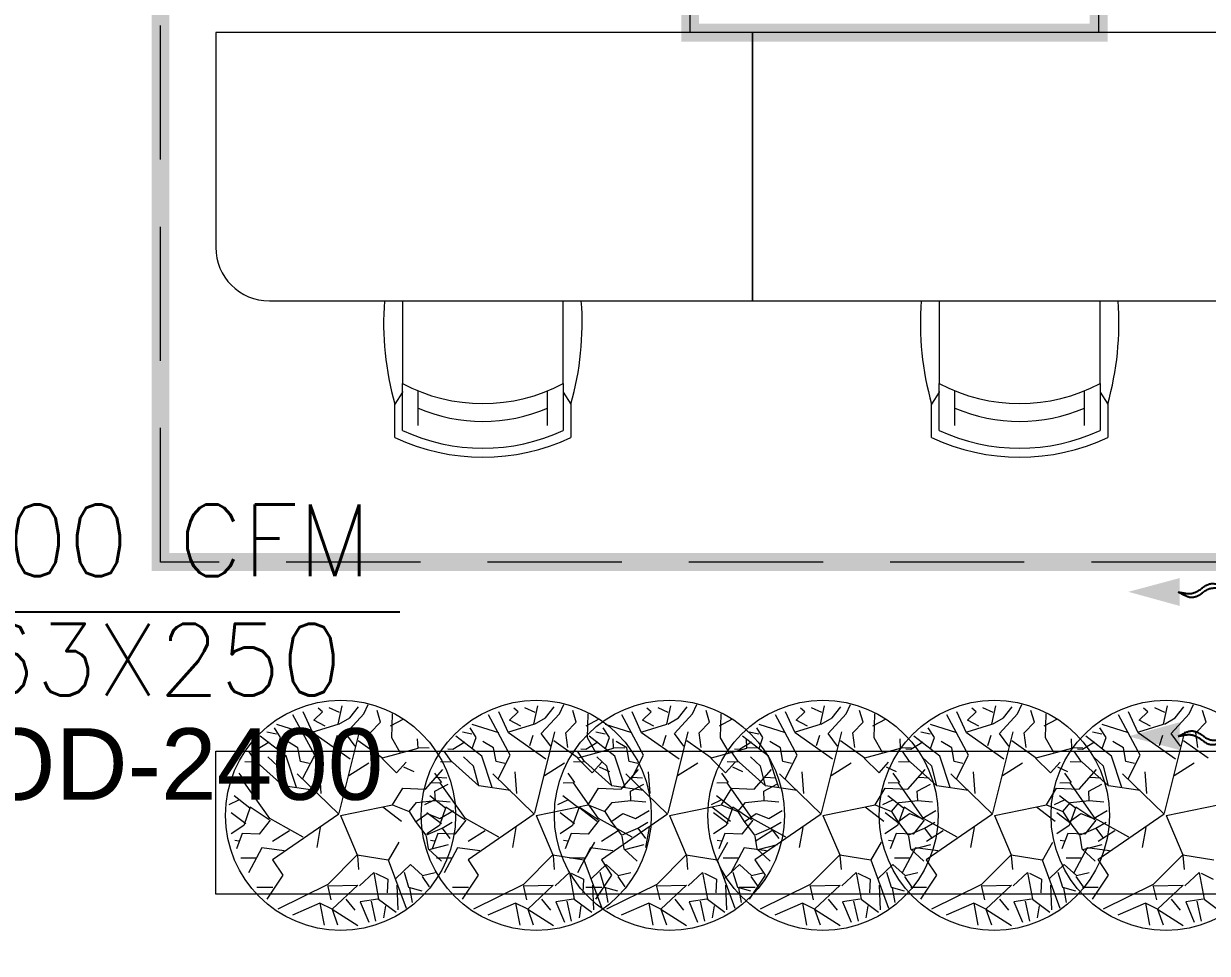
# Model space of a CAD drawing. Header units: millimetres. Extents: x -81374 to 485233, y -39075 to 157313.
# Drawn here: x 34348 to 37656, y 18829 to 21428 of the extents above; entities that cross this region are included whole.
import ezdxf
from ezdxf.enums import TextEntityAlignment as Align

# ---------------------------------------------------------------- set-up
doc = ezdxf.new("R2010")
doc.units = ezdxf.units.MM
doc.linetypes.add('CENTER', pattern=[2, 1.25, -0.25, 0.25, -0.25])
doc.linetypes.add('HIDDEN', pattern=[0.375, 0.25, -0.125])
for name, color, linetype in [('CEN', 252, 'CENTER'), ('M-HVAC-ELEPTICAL DUCT', 6, 'Continuous'), ('M-HVAC-GRIL', 6, 'Continuous'), ('M-HVAC-SUPP', 4, 'Continuous'), ('M-HVAC-SUPPLY AIR DUCT', 4, 'Continuous'), ('M-HVAC-TEXT', 7, 'Continuous')]:
    doc.layers.add(name, color=color, linetype=linetype)
doc.layers.add('G-IMPT', color=8, linetype='Continuous', lineweight=5)
doc.layers.add('M HVAC GRILLE', color=6, linetype='Continuous', lineweight=13)
doc.styles.add('R', font='romans.shx')
doc.styles.add('ROMAND', font='romand__.ttf')
doc.styles.get("Standard").update_dxf_attribs({"font": 'arial.ttf'})
doc.dimstyles.new('Vayucon', dxfattribs={"dimtxt": 200, "dimasz": 150, "dimexe": 0, "dimexo": 0, "dimgap": 9e-05, "dimtad": 1, "dimdec": 0, "dimrnd": 5, "dimzin": 0, "dimdsep": 46, "dimtxsty": 'ROMAND', "dimcen": 90, "dimclre": 99, "dimclrt": 7, "dimadec": 0, "dimazin": 0, "dimtfac": 1, "dimtdec": 0, "dimtofl": 0, "dimtmove": 1, "dimatfit": 3, "dimfxl": 1, "dimtolj": 1, "dimtzin": 0, "dimarcsym": 0})

# ---------------------------------------------------------------- blocks, each defined once
blk = doc.blocks.new('ng')
at = {"layer": 'CEN', "color": 9, "linetype": 'HIDDEN', "lineweight": 0, "ltscale": 1500, "true_color": 0xc7c8ca}
blk.add_lwpolyline([(47579.4, 19521.3), (51680.6, 19521.3), (51680.6, 15420), (47579.4, 15420)], close=True, dxfattribs=at)
at = {"layer": 'CEN', "color": 9, "linetype": 'Continuous', "lineweight": 0, "true_color": 0xc7c8ca}
blk.add_lwpolyline([(49059.4, 18041.3), (50200.6, 18041.3), (50200.6, 16900), (49059.4, 16900)], close=True, dxfattribs=at)
blk = doc.blocks.new('floor plan 1')
at = {"layer": 'G-IMPT', "color": 8, "ltscale": 500}
for p, q in [((20654.2, -58028), (20582.5, -57982.6)), ((21133.9, -58028), (21062.3, -57982.6)), ((21612.8, -58028), (21541.2, -57982.6)), ((22042, -58028), (21970.3, -57982.6)), ((22414.2, -58028), (22342.5, -57982.6)), ((22960.9, -58028), (22889.2, -57982.6)), ((20544.7, -58050.2), (20532.5, -57994.8)), ((20575.5, -58048.7), (20551.7, -57991.9)), ((20654.2, -58028), (20638.8, -57984.5)), ((20688.1, -58044.7), (20676.6, -57983.7)), ((20688.1, -58044.7), (20765.2, -58010.9)), ((20985.1, -58037.9), (20990.6, -58004.1)), ((21024.5, -58050.2), (21012.3, -57994.8)), ((21055.3, -58048.7), (21031.4, -57991.9)), ((21133.9, -58028), (21118.5, -57984.5)), ((21167.8, -58044.7), (21156.3, -57983.7)), ((21167.8, -58044.7), (21245, -58010.9)), ((21464, -58037.9), (21469.5, -58004.1)), ((21503.4, -58050.2), (21491.2, -57994.8)), ((21534.2, -58048.7), (21510.3, -57991.9)), ((21612.8, -58028), (21597.4, -57984.5)), ((21646.7, -58044.7), (21635.2, -57983.7)), ((21646.7, -58044.7), (21723.9, -58010.9)), ((21893.2, -58037.9), (21898.7, -58004.1)), ((21932.5, -58050.2), (21920.3, -57994.8)), ((21963.3, -58048.7), (21939.5, -57991.9)), ((22042, -58028), (22026.6, -57984.5)), ((22075.9, -58044.7), (22064.4, -57983.7)), ((22075.9, -58044.7), (22153, -58010.9)), ((22265.3, -58037.9), (22270.8, -58004.1)), ((22304.7, -58050.2), (22292.5, -57994.8)), ((22335.5, -58048.7), (22311.7, -57991.9)), ((22414.2, -58028), (22398.8, -57984.5)), ((22448.1, -58044.7), (22436.6, -57983.7)), ((22448.1, -58044.7), (22525.2, -58010.9)), ((22812, -58037.9), (22817.5, -58004.1)), ((22851.4, -58050.2), (22839.2, -57994.8)), ((22882.2, -58048.7), (22858.4, -57991.9)), ((22960.9, -58028), (22945.5, -57984.5)), ((22994.8, -58044.7), (22983.3, -57983.7)), ((22994.8, -58044.7), (23071.9, -58010.9)), ((20524.2, -58056.4), (20475.3, -58020.1)), ((20526.3, -58055.7), (20575.5, -58048.7)), ((20582.6, -58095.1), (20654.2, -58028)), ((20615.7, -58055.8), (20590.9, -58025.4)), ((20654.2, -58028), (20688.1, -58044.7)), ((20666, -58096.9), (20806, -58028)), ((20917.2, -58087.7), (20909.8, -58047.1)), ((20976.8, -58166.4), (20927, -58031)), ((20953.2, -58095.6), (20950.5, -58026.7)), ((21003.9, -58056.4), (20955, -58020.1)), ((21006.1, -58055.7), (21055.3, -58048.7)), ((21062.4, -58095.1), (21133.9, -58028)), ((21095.4, -58055.8), (21070.7, -58025.4)), ((21133.9, -58028), (21167.8, -58044.7)), ((21145.8, -58096.9), (21285.8, -58028)), ((21396.1, -58087.7), (21388.7, -58047.1)), ((21455.7, -58166.4), (21405.9, -58031)), ((21432.1, -58095.6), (21429.4, -58026.7)), ((21482.8, -58056.4), (21433.9, -58020.1)), ((21485, -58055.7), (21534.2, -58048.7)), ((21541.3, -58095.1), (21612.8, -58028)), ((21574.3, -58055.8), (21549.6, -58025.4)), ((21612.8, -58028), (21646.7, -58044.7)), ((21624.7, -58096.9), (21764.7, -58028)), ((21825.3, -58087.7), (21817.8, -58047.1)), ((21884.9, -58166.4), (21835.1, -58031)), ((21861.3, -58095.6), (21858.6, -58026.7)), ((21912, -58056.4), (21863.1, -58020.1)), ((21914.1, -58055.7), (21963.3, -58048.7)), ((21970.5, -58095.1), (22042, -58028)), ((22003.5, -58055.8), (21978.7, -58025.4)), ((22042, -58028), (22075.9, -58044.7)), ((22053.8, -58096.9), (22193.8, -58028)), ((22197.4, -58087.7), (22190, -58047.1)), ((22257, -58166.4), (22207.3, -58031)), ((22233.4, -58095.6), (22230.7, -58026.7)), ((22284.1, -58056.4), (22235.2, -58020.1)), ((22286.3, -58055.7), (22335.5, -58048.7)), ((22342.6, -58095.1), (22414.2, -58028)), ((22375.6, -58055.8), (22350.9, -58025.4)), ((22414.2, -58028), (22448.1, -58044.7)), ((22426, -58096.9), (22566, -58028)), ((22744.1, -58087.7), (22736.7, -58047.1)), ((22803.7, -58166.4), (22754, -58031)), ((22780.1, -58095.6), (22777.4, -58026.7)), ((22830.8, -58056.4), (22781.9, -58020.1)), ((22833, -58055.7), (22882.2, -58048.7)), ((22889.3, -58095.1), (22960.9, -58028)), ((22922.3, -58055.8), (22897.6, -58025.4)), ((22960.9, -58028), (22994.8, -58044.7)), ((22972.7, -58096.9), (23112.7, -58028)), ((18786, -58069.7), (23286, -58069.7)), ((20537.5, -58130.2), (20524.2, -58056.4)), ((20666.5, -58091.5), (20657.5, -58053.8)), ((20792.2, -58123.5), (20836.9, -58056.3)), ((20920.1, -58089.3), (20883.4, -58079.1)), ((20978.2, -58112.2), (20980.3, -58074)), ((21017.2, -58130.2), (21003.9, -58056.4)), ((21146.2, -58091.5), (21137.3, -58053.8)), ((21271.9, -58123.5), (21316.6, -58056.3)), ((21399, -58089.3), (21362.3, -58079.1)), ((21457.1, -58112.2), (21459.2, -58074)), ((21496.1, -58130.2), (21482.8, -58056.4)), ((21625.1, -58091.5), (21616.2, -58053.8)), ((21750.8, -58123.5), (21795.5, -58056.3)), ((21828.1, -58089.3), (21791.5, -58079.1)), ((21886.3, -58112.2), (21888.4, -58074)), ((21925.3, -58130.2), (21912, -58056.4)), ((22054.3, -58091.5), (22045.3, -58053.8)), ((22200.3, -58089.3), (22163.6, -58079.1)), ((22180, -58123.5), (22224.7, -58056.3)), ((22258.4, -58112.2), (22260.6, -58074)), ((22297.4, -58130.2), (22284.1, -58056.4)), ((22426.4, -58091.5), (22417.5, -58053.8)), ((22552.2, -58123.5), (22596.9, -58056.3)), ((22747, -58089.3), (22710.3, -58079.1)), ((22805.1, -58112.2), (22807.3, -58074)), ((22844.1, -58130.2), (22830.8, -58056.4)), ((22973.1, -58091.5), (22964.2, -58053.8)), ((23098.9, -58123.5), (23143.6, -58056.3)), ((23286, -58069.7), (23286, -58469.7)), ((20532.6, -58128.8), (20498.5, -58112.2)), ((20577.8, -58093.7), (20537.5, -58130.2)), ((20667.1, -58093.8), (20582.6, -58095.1)), ((20583.8, -58180.3), (20666, -58096.9)), ((20819.7, -58088.3), (20864.2, -58088.4)), ((20882.3, -58119.7), (20862.4, -58090.7)), ((20956.2, -58113.5), (20914.7, -58152.8)), ((20932.6, -58131.2), (20920.1, -58089.3)), ((21012.4, -58128.8), (20978.2, -58112.2)), ((21057.6, -58093.7), (21017.2, -58130.2)), ((21146.9, -58093.8), (21062.4, -58095.1)), ((21063.5, -58180.3), (21145.8, -58096.9)), ((21299.4, -58088.3), (21344, -58088.4)), ((21361.2, -58119.7), (21341.3, -58090.7)), ((21435.1, -58113.5), (21393.6, -58152.8)), ((21411.5, -58131.2), (21399, -58089.3)), ((21491.3, -58128.8), (21457.1, -58112.2)), ((21536.5, -58093.7), (21496.1, -58130.2)), ((21625.8, -58093.8), (21541.3, -58095.1)), ((21542.4, -58180.3), (21624.7, -58096.9)), ((21790.4, -58119.7), (21770.5, -58090.7)), ((21778.3, -58088.3), (21822.9, -58088.4)), ((21864.3, -58113.5), (21822.7, -58152.8)), ((21840.7, -58131.2), (21828.1, -58089.3)), ((21920.4, -58128.8), (21886.3, -58112.2)), ((21965.6, -58093.7), (21925.3, -58130.2)), ((22055, -58093.8), (21970.5, -58095.1)), ((21971.6, -58180.3), (22053.8, -58096.9)), ((22162.5, -58119.7), (22142.6, -58090.7)), ((22236.4, -58113.5), (22194.9, -58152.8)), ((22212.8, -58131.2), (22200.3, -58089.3)), ((22207.5, -58088.3), (22252, -58088.4)), ((22292.6, -58128.8), (22258.4, -58112.2)), ((22337.8, -58093.7), (22297.4, -58130.2)), ((22427.1, -58093.8), (22342.6, -58095.1)), ((22343.7, -58180.3), (22426, -58096.9)), ((22579.6, -58088.3), (22624.2, -58088.4)), ((22709.2, -58119.7), (22689.3, -58090.7)), ((22783.1, -58113.5), (22741.6, -58152.8)), ((22759.5, -58131.2), (22747, -58089.3)), ((22839.3, -58128.8), (22805.1, -58112.2)), ((22884.5, -58093.7), (22844.1, -58130.2)), ((22973.8, -58093.8), (22889.3, -58095.1)), ((22890.4, -58180.3), (22972.7, -58096.9)), ((23126.3, -58088.3), (23170.9, -58088.4)), ((20583.1, -58178), (20580.1, -58138.6)), ((20820.5, -58165.9), (20792.2, -58123.5)), ((20880.8, -58122.6), (20845.5, -58130.7)), ((20850.7, -58199.6), (20887.7, -58129.5)), ((20914.7, -58152.8), (20880.8, -58122.6)), ((21062.8, -58178), (21059.8, -58138.6)), ((21300.3, -58165.9), (21271.9, -58123.5)), ((21359.7, -58122.6), (21324.4, -58130.7)), ((21330.5, -58199.6), (21367.5, -58129.5)), ((21393.6, -58152.8), (21359.7, -58122.6)), ((21541.7, -58178), (21538.7, -58138.6)), ((21779.2, -58165.9), (21750.8, -58123.5)), ((21788.9, -58122.6), (21753.6, -58130.7)), ((21822.7, -58152.8), (21788.9, -58122.6)), ((21809.4, -58199.6), (21846.4, -58129.5)), ((21970.9, -58178), (21967.9, -58138.6)), ((22161.1, -58122.6), (22125.8, -58130.7)), ((22194.9, -58152.8), (22161.1, -58122.6)), ((22208.4, -58165.9), (22180, -58123.5)), ((22238.5, -58199.6), (22275.5, -58129.5)), ((22343, -58178), (22340.1, -58138.6)), ((22580.5, -58165.9), (22552.2, -58123.5)), ((22610.7, -58199.6), (22647.7, -58129.5)), ((22707.8, -58122.6), (22672.5, -58130.7)), ((22741.6, -58152.8), (22707.8, -58122.6)), ((22889.7, -58178), (22886.8, -58138.6)), ((23127.2, -58165.9), (23098.9, -58123.5)), ((23157.4, -58199.6), (23194.4, -58129.5)), ((20583.8, -58180.3), (20497, -58166.4)), ((20630.4, -58290.4), (20583.8, -58180.3)), ((20635.7, -58293.5), (20820.6, -58166)), ((20865.4, -58196.9), (20828.2, -58162.5)), ((20866.8, -58170.8), (20909.4, -58171.1)), ((20976, -58163.8), (20946.7, -58215.4)), ((21063.5, -58180.3), (20976.8, -58166.4)), ((21110.2, -58290.4), (21063.5, -58180.3)), ((21115.4, -58293.5), (21300.4, -58166)), ((21344.3, -58196.9), (21307.1, -58162.5)), ((21346.6, -58170.8), (21389.1, -58171.1)), ((21454.9, -58163.8), (21425.6, -58215.4)), ((21542.4, -58180.3), (21455.7, -58166.4)), ((21589.1, -58290.4), (21542.4, -58180.3)), ((21594.3, -58293.5), (21779.3, -58166)), ((21773.5, -58196.9), (21736.3, -58162.5)), ((21825.5, -58170.8), (21868, -58171.1)), ((21884.1, -58163.8), (21854.7, -58215.4)), ((21971.6, -58180.3), (21884.9, -58166.4)), ((22018.2, -58290.4), (21971.6, -58180.3)), ((22023.5, -58293.5), (22208.4, -58166)), ((22145.6, -58196.9), (22108.5, -58162.5)), ((22256.2, -58163.8), (22226.9, -58215.4)), ((22254.6, -58170.8), (22297.2, -58171.1)), ((22343.7, -58180.3), (22257, -58166.4)), ((22390.4, -58290.4), (22343.7, -58180.3)), ((22395.7, -58293.5), (22580.6, -58166)), ((22626.8, -58170.8), (22669.3, -58171.1)), ((22692.3, -58196.9), (22655.2, -58162.5)), ((22802.9, -58163.8), (22773.6, -58215.4)), ((22890.4, -58180.3), (22803.7, -58166.4)), ((22937.1, -58290.4), (22890.4, -58180.3)), ((22942.4, -58293.5), (23127.3, -58166)), ((23173.5, -58170.8), (23216, -58171.1)), ((20687.2, -58256.8), (20697, -58200.1)), ((20788.1, -58191.5), (20850.7, -58199.6)), ((20862.6, -58195.3), (20808.5, -58208.7)), ((20871.4, -58232.6), (20865.4, -58196.9)), ((20905.1, -58239.5), (20921.6, -58197.1)), ((21166.9, -58256.8), (21176.7, -58200.1)), ((21267.9, -58191.5), (21330.5, -58199.6)), ((21341.5, -58195.3), (21287.4, -58208.7)), ((21350.3, -58232.6), (21344.3, -58196.9)), ((21384.9, -58239.5), (21401.3, -58197.1)), ((21645.8, -58256.8), (21655.6, -58200.1)), ((21770.6, -58195.3), (21716.6, -58208.7)), ((21746.8, -58191.5), (21809.4, -58199.6)), ((21779.5, -58232.6), (21773.5, -58196.9)), ((21863.8, -58239.5), (21880.2, -58197.1)), ((22075, -58256.8), (22084.8, -58200.1)), ((22142.8, -58195.3), (22088.7, -58208.7)), ((22151.6, -58232.6), (22145.6, -58196.9)), ((22176, -58191.5), (22238.5, -58199.6)), ((22292.9, -58239.5), (22309.4, -58197.1)), ((22447.1, -58256.8), (22457, -58200.1)), ((22548.1, -58191.5), (22610.7, -58199.6)), ((22689.5, -58195.3), (22635.4, -58208.7)), ((22665.1, -58239.5), (22681.5, -58197.1)), ((22698.3, -58232.6), (22692.3, -58196.9)), ((22993.8, -58256.8), (23003.7, -58200.1)), ((23094.8, -58191.5), (23157.4, -58199.6)), ((23211.8, -58239.5), (23228.3, -58197.1)), ((20734.6, -58229.2), (20828.4, -58281.3)), ((20773.5, -58246.8), (20820.2, -58216.9)), ((20826.6, -58254.2), (20804.8, -58225.7)), ((20872.2, -58235.2), (20826.6, -58254.2)), ((20826.9, -58276.5), (20857.7, -58237.5)), ((20857.7, -58237.5), (20905.1, -58239.5)), ((20901.9, -58274.4), (20872.2, -58235.2)), ((20900.8, -58262.4), (20936, -58238.4)), ((20914.3, -58218.1), (20926, -58219.8)), ((21214.3, -58229.2), (21308.1, -58281.3)), ((21253.2, -58246.8), (21300, -58216.9)), ((21305.5, -58254.2), (21283.7, -58225.7)), ((21351.1, -58235.2), (21305.5, -58254.2)), ((21306.6, -58276.5), (21337.4, -58237.5)), ((21337.4, -58237.5), (21384.9, -58239.5)), ((21380.8, -58274.4), (21351.1, -58235.2)), ((21380.5, -58262.4), (21415.8, -58238.4)), ((21394.1, -58218.1), (21405.8, -58219.8)), ((21693.2, -58229.2), (21787, -58281.3)), ((21734.6, -58254.2), (21712.8, -58225.7)), ((21732.1, -58246.8), (21778.9, -58216.9)), ((21780.2, -58235.2), (21734.6, -58254.2)), ((21810, -58274.4), (21780.2, -58235.2)), ((21785.5, -58276.5), (21816.3, -58237.5)), ((21816.3, -58237.5), (21863.8, -58239.5)), ((21859.4, -58262.4), (21894.7, -58238.4)), ((21873, -58218.1), (21884.7, -58219.8)), ((22106.8, -58254.2), (22085, -58225.7)), ((22152.4, -58235.2), (22106.8, -58254.2)), ((22122.4, -58229.2), (22216.2, -58281.3)), ((22182.1, -58274.4), (22152.4, -58235.2)), ((22161.3, -58246.8), (22208, -58216.9)), ((22214.7, -58276.5), (22245.5, -58237.5)), ((22245.5, -58237.5), (22292.9, -58239.5)), ((22288.6, -58262.4), (22323.8, -58238.4)), ((22302.1, -58218.1), (22313.8, -58219.8)), ((22494.6, -58229.2), (22588.3, -58281.3)), ((22533.5, -58246.8), (22580.2, -58216.9)), ((22586.9, -58276.5), (22617.6, -58237.5)), ((22617.6, -58237.5), (22665.1, -58239.5)), ((22653.5, -58254.2), (22631.7, -58225.7)), ((22699.1, -58235.2), (22653.5, -58254.2)), ((22660.8, -58262.4), (22696, -58238.4)), ((22674.3, -58218.1), (22686, -58219.8)), ((22728.8, -58274.4), (22699.1, -58235.2)), ((23041.3, -58229.2), (23135, -58281.3)), ((23080.2, -58246.8), (23126.9, -58216.9)), ((23133.6, -58276.5), (23164.3, -58237.5)), ((23164.3, -58237.5), (23211.8, -58239.5)), ((23207.5, -58262.4), (23242.7, -58238.4)), ((23221, -58218.1), (23232.7, -58219.8)), ((20826.6, -58254.2), (20798, -58270.9)), ((20829.7, -58278.1), (20882.7, -58313.1)), ((20901.2, -58272.2), (20868.2, -58295.5)), ((20882.7, -58313.1), (20900.8, -58262.4)), ((20895.5, -58266.5), (20936, -58297.2)), ((20918.9, -58301.5), (20901.9, -58274.4)), ((20992.1, -58314.6), (20939.8, -58274)), ((21305.5, -58254.2), (21276.9, -58270.9)), ((21309.5, -58278.1), (21362.4, -58313.1)), ((21380.1, -58272.2), (21347.1, -58295.5)), ((21362.4, -58313.1), (21380.5, -58262.4)), ((21375.3, -58266.5), (21415.7, -58297.2)), ((21397.8, -58301.5), (21380.8, -58274.4)), ((21471, -58314.6), (21418.7, -58274)), ((21734.6, -58254.2), (21706.1, -58270.9)), ((21809.3, -58272.2), (21776.2, -58295.5)), ((21788.4, -58278.1), (21841.3, -58313.1)), ((21826.9, -58301.5), (21810, -58274.4)), ((21841.3, -58313.1), (21859.4, -58262.4)), ((21900.1, -58314.6), (21847.9, -58274)), ((21854.2, -58266.5), (21894.6, -58297.2)), ((22106.8, -58254.2), (22078.2, -58270.9)), ((22181.5, -58272.2), (22148.4, -58295.5)), ((22199.1, -58301.5), (22182.1, -58274.4)), ((22217.5, -58278.1), (22270.5, -58313.1)), ((22272.3, -58314.6), (22220, -58274)), ((22270.5, -58313.1), (22288.6, -58262.4)), ((22283.3, -58266.5), (22323.8, -58297.2)), ((22589.7, -58278.1), (22642.7, -58313.1)), ((22653.5, -58254.2), (22624.9, -58270.9)), ((22642.7, -58313.1), (22660.8, -58262.4)), ((22655.5, -58266.5), (22695.9, -58297.2)), ((22728.2, -58272.2), (22695.1, -58295.5)), ((22745.8, -58301.5), (22728.8, -58274.4)), ((22819, -58314.6), (22766.7, -58274)), ((23136.4, -58278.1), (23189.4, -58313.1)), ((23189.4, -58313.1), (23207.5, -58262.4)), ((23202.2, -58266.5), (23242.6, -58297.2)), ((20630.4, -58290.4), (20485, -58319.9)), ((20634.3, -58296.7), (20578, -58524.2)), ((20635.7, -58293.5), (20752.1, -58406)), ((20832.8, -58281.7), (20794.7, -58304.1)), ((20828.4, -58281.3), (20898.6, -58380.9)), ((20868.2, -58295.5), (20832.8, -58281.7)), ((20883.9, -58310.3), (20928, -58345.2)), ((20918.9, -58301.5), (20897.5, -58326.7)), ((20964.8, -58319.9), (20918.9, -58301.5)), ((21110.2, -58290.4), (20964.8, -58319.9)), ((21114.1, -58296.7), (21057.8, -58524.2)), ((21115.4, -58293.5), (21231.8, -58406)), ((21311.7, -58281.7), (21273.6, -58304.1)), ((21308.1, -58281.3), (21378.3, -58380.9)), ((21347.1, -58295.5), (21311.7, -58281.7)), ((21363.7, -58310.3), (21407.7, -58345.2)), ((21397.8, -58301.5), (21376.4, -58326.7)), ((21443.7, -58319.9), (21397.8, -58301.5)), ((21589.1, -58290.4), (21443.7, -58319.9)), ((21593, -58296.7), (21536.7, -58524.2)), ((21594.3, -58293.5), (21710.7, -58406)), ((21740.8, -58281.7), (21702.7, -58304.1)), ((21776.2, -58295.5), (21740.8, -58281.7)), ((21787, -58281.3), (21857.2, -58380.9)), ((21826.9, -58301.5), (21805.6, -58326.7)), ((21872.9, -58319.9), (21826.9, -58301.5)), ((21842.6, -58310.3), (21886.6, -58345.2)), ((22018.2, -58290.4), (21872.9, -58319.9)), ((22022.1, -58296.7), (21965.8, -58524.2)), ((22023.5, -58293.5), (22139.9, -58406)), ((22113, -58281.7), (22074.9, -58304.1)), ((22148.4, -58295.5), (22113, -58281.7)), ((22199.1, -58301.5), (22177.8, -58326.7)), ((22245, -58319.9), (22199.1, -58301.5)), ((22216.2, -58281.3), (22286.4, -58380.9)), ((22390.4, -58290.4), (22245, -58319.9)), ((22271.7, -58310.3), (22315.8, -58345.2)), ((22394.3, -58296.7), (22338, -58524.2)), ((22395.7, -58293.5), (22512.1, -58406)), ((22588.3, -58281.3), (22658.6, -58380.9)), ((22659.7, -58281.7), (22621.6, -58304.1)), ((22643.9, -58310.3), (22687.9, -58345.2)), ((22695.1, -58295.5), (22659.7, -58281.7)), ((22745.8, -58301.5), (22724.5, -58326.7)), ((22791.7, -58319.9), (22745.8, -58301.5)), ((22937.1, -58290.4), (22791.7, -58319.9)), ((22941, -58296.7), (22884.7, -58524.2)), ((22942.4, -58293.5), (23058.8, -58406)), ((23135, -58281.3), (23205.3, -58380.9)), ((23190.6, -58310.3), (23234.6, -58345.2)), ((20845.4, -58331.7), (20804.2, -58327.8)), ((20897.5, -58326.7), (20845.4, -58331.7)), ((20845.4, -58331.7), (20846.6, -58358.2)), ((20915.5, -58333), (20942.7, -58319.5)), ((20964.8, -58319.9), (20936.2, -58366)), ((21324.3, -58331.7), (21283.1, -58327.8)), ((21376.4, -58326.7), (21324.3, -58331.7)), ((21324.3, -58331.7), (21325.5, -58358.2)), ((21395.2, -58333), (21422.4, -58319.5)), ((21443.7, -58319.9), (21415.1, -58366)), ((21753.5, -58331.7), (21712.2, -58327.8)), ((21805.6, -58326.7), (21753.5, -58331.7)), ((21753.5, -58331.7), (21754.6, -58358.2)), ((21872.9, -58319.9), (21844.2, -58366)), ((21874.1, -58333), (21901.3, -58319.5)), ((22125.6, -58331.7), (22084.4, -58327.8)), ((22177.8, -58326.7), (22125.6, -58331.7)), ((22125.6, -58331.7), (22126.8, -58358.2)), ((22245, -58319.9), (22216.4, -58366)), ((22303.3, -58333), (22330.5, -58319.5)), ((22672.3, -58331.7), (22631.1, -58327.8)), ((22724.5, -58326.7), (22672.3, -58331.7)), ((22672.3, -58331.7), (22673.5, -58358.2)), ((22675.4, -58333), (22702.7, -58319.5)), ((22791.7, -58319.9), (22763.1, -58366)), ((23222.1, -58333), (23249.4, -58319.5)), ((20684.3, -58351.4), (20688.8, -58411.6)), ((20702.3, -58359.5), (20791.2, -58372.8)), ((20753.9, -58368.1), (20782.6, -58456)), ((20791.2, -58372.8), (20864.5, -58439.2)), ((20791.2, -58372.8), (20805.3, -58427.6)), ((20846.6, -58358.2), (20809.8, -58377.1)), ((20873, -58363.7), (20824.5, -58418.3)), ((20936.2, -58366), (20873, -58363.7)), ((21164.1, -58351.4), (21168.6, -58411.6)), ((21182.1, -58359.5), (21271, -58372.8)), ((21233.6, -58368.1), (21262.3, -58456)), ((21271, -58372.8), (21344.3, -58439.2)), ((21271, -58372.8), (21285.1, -58427.6)), ((21325.5, -58358.2), (21288.7, -58377.1)), ((21351.9, -58363.7), (21303.4, -58418.3)), ((21415.1, -58366), (21351.9, -58363.7)), ((21643, -58351.4), (21647.5, -58411.6)), ((21661, -58359.5), (21749.9, -58372.8)), ((21712.5, -58368.1), (21741.2, -58456)), ((21754.6, -58358.2), (21717.8, -58377.1)), ((21781.1, -58363.7), (21732.6, -58418.3)), ((21749.9, -58372.8), (21823.2, -58439.2)), ((21749.9, -58372.8), (21764, -58427.6)), ((21844.2, -58366), (21781.1, -58363.7)), ((22072.1, -58351.4), (22076.6, -58411.6)), ((22126.8, -58358.2), (22090, -58377.1)), ((22090.2, -58359.5), (22179, -58372.8)), ((22153.2, -58363.7), (22104.7, -58418.3)), ((22141.7, -58368.1), (22170.4, -58456)), ((22216.4, -58366), (22153.2, -58363.7)), ((22179, -58372.8), (22252.3, -58439.2)), ((22179, -58372.8), (22193.1, -58427.6)), ((22444.3, -58351.4), (22448.8, -58411.6)), ((22462.3, -58359.5), (22551.2, -58372.8)), ((22513.8, -58368.1), (22542.6, -58456)), ((22551.2, -58372.8), (22624.5, -58439.2)), ((22551.2, -58372.8), (22565.3, -58427.6)), ((22673.5, -58358.2), (22636.7, -58377.1)), ((22699.9, -58363.7), (22651.4, -58418.3)), ((22763.1, -58366), (22699.9, -58363.7)), ((22991, -58351.4), (22995.5, -58411.6)), ((23009, -58359.5), (23097.9, -58372.8)), ((23060.5, -58368.1), (23089.3, -58456)), ((23097.9, -58372.8), (23171.2, -58439.2)), ((23097.9, -58372.8), (23112, -58427.6)), ((20607.6, -58401.3), (20551.4, -58436.9)), ((20736.6, -58392), (20702.8, -58458.3)), ((20842.6, -58396.9), (20813.1, -58394.8)), ((20894.3, -58382.2), (20913.4, -58408.6)), ((20898.6, -58380.9), (20927.3, -58380.4)), ((20953.6, -58409.3), (20926.7, -58438.6)), ((20994.8, -58450.3), (20953.6, -58409.3)), ((21087.4, -58401.3), (21031.1, -58436.9)), ((21216.3, -58392), (21182.6, -58458.3)), ((21321.5, -58396.9), (21292, -58394.8)), ((21374, -58382.2), (21393.2, -58408.6)), ((21378.3, -58380.9), (21407.1, -58380.4)), ((21432.5, -58409.3), (21405.6, -58438.6)), ((21473.7, -58450.3), (21432.5, -58409.3)), ((21566.3, -58401.3), (21510, -58436.9)), ((21695.2, -58392), (21661.5, -58458.3)), ((21750.6, -58396.9), (21721.1, -58394.8)), ((21861.6, -58409.3), (21834.7, -58438.6)), ((21852.9, -58382.2), (21872.1, -58408.6)), ((21857.2, -58380.9), (21886, -58380.4)), ((21902.8, -58450.3), (21861.6, -58409.3)), ((21995.4, -58401.3), (21939.2, -58436.9)), ((22124.4, -58392), (22090.6, -58458.3)), ((22122.8, -58396.9), (22093.3, -58394.8)), ((22233.8, -58409.3), (22206.9, -58438.6)), ((22275, -58450.3), (22233.8, -58409.3)), ((22282.1, -58382.2), (22301.2, -58408.6)), ((22286.4, -58380.9), (22315.1, -58380.4)), ((22367.6, -58401.3), (22311.4, -58436.9)), ((22496.5, -58392), (22462.8, -58458.3)), ((22669.5, -58396.9), (22640, -58394.8)), ((22654.2, -58382.2), (22673.4, -58408.6)), ((22658.6, -58380.9), (22687.3, -58380.4)), ((22780.5, -58409.3), (22753.6, -58438.6)), ((22821.7, -58450.3), (22780.5, -58409.3)), ((22914.3, -58401.3), (22858.1, -58436.9)), ((23043.2, -58392), (23009.5, -58458.3)), ((23200.9, -58382.2), (23220.1, -58408.6)), ((23205.3, -58380.9), (23234, -58380.4)), ((20718.2, -58435), (20742.5, -58441.2)), ((20742.5, -58441.2), (20749.5, -58479.4)), ((20805.3, -58427.6), (20833.4, -58454.2)), ((20864.5, -58439.2), (20898.4, -58440)), ((20867.5, -58441.2), (20887.3, -58469.9)), ((20934, -58425.7), (20905.7, -58412.7)), ((21198, -58435), (21222.2, -58441.2)), ((21222.2, -58441.2), (21229.3, -58479.4)), ((21285.1, -58427.6), (21313.1, -58454.2)), ((21344.3, -58439.2), (21378.1, -58440)), ((21347.2, -58441.2), (21367, -58469.9)), ((21412.9, -58425.7), (21384.6, -58412.7)), ((21676.9, -58435), (21701.1, -58441.2)), ((21701.1, -58441.2), (21708.2, -58479.4)), ((21764, -58427.6), (21792, -58454.2)), ((21842.1, -58425.7), (21813.7, -58412.7)), ((21823.2, -58439.2), (21857, -58440)), ((21826.1, -58441.2), (21845.9, -58469.9)), ((22106, -58435), (22130.3, -58441.2)), ((22130.3, -58441.2), (22137.3, -58479.4)), ((22214.3, -58425.7), (22185.9, -58412.7)), ((22193.1, -58427.6), (22221.2, -58454.2)), ((22252.3, -58439.2), (22286.2, -58440)), ((22255.3, -58441.2), (22275.1, -58469.9)), ((22478.2, -58435), (22502.4, -58441.2)), ((22502.4, -58441.2), (22509.5, -58479.4)), ((22565.3, -58427.6), (22593.3, -58454.2)), ((22624.5, -58439.2), (22658.3, -58440)), ((22627.4, -58441.2), (22647.2, -58469.9)), ((22761, -58425.7), (22732.6, -58412.7)), ((23024.9, -58435), (23049.1, -58441.2)), ((23049.1, -58441.2), (23056.2, -58479.4)), ((23112, -58427.6), (23140, -58454.2)), ((23171.2, -58439.2), (23205, -58440)), ((23174.1, -58441.2), (23193.9, -58469.9)), ((23286, -58469.7), (18786, -58469.7)), ((20581.5, -58500), (20513.1, -58450.9)), ((20603.6, -58447.8), (20708.4, -58521.1)), ((20702.8, -58458.3), (20763.6, -58571.4)), ((20782.6, -58456), (20855, -58511.7)), ((20809.1, -58477.4), (20798.1, -58507.6)), ((20830, -58495.2), (20863.9, -58474.4)), ((20863.9, -58474.4), (20877.8, -58475.6)), ((20992.9, -58450.9), (20893.8, -58478.1)), ((20893.8, -58478.1), (20894.8, -58504.3)), ((20943.7, -58465.6), (20967.3, -58507)), ((21061.3, -58500), (20992.9, -58450.9)), ((21083.3, -58447.8), (21188.1, -58521.1)), ((21182.6, -58458.3), (21243.3, -58571.4)), ((21262.3, -58456), (21334.8, -58511.7)), ((21288.8, -58477.4), (21277.8, -58507.6)), ((21309.8, -58495.2), (21343.6, -58474.4)), ((21343.6, -58474.4), (21357.5, -58475.6)), ((21471.8, -58450.9), (21372.7, -58478.1)), ((21372.7, -58478.1), (21373.7, -58504.3)), ((21422.6, -58465.6), (21446.2, -58507)), ((21540.2, -58500), (21471.8, -58450.9)), ((21562.2, -58447.8), (21667, -58521.1)), ((21661.5, -58458.3), (21722.2, -58571.4)), ((21741.2, -58456), (21813.7, -58511.7)), ((21767.7, -58477.4), (21756.7, -58507.6)), ((21788.7, -58495.2), (21822.5, -58474.4)), ((21900.9, -58450.9), (21801.8, -58478.1)), ((21801.8, -58478.1), (21802.9, -58504.3)), ((21822.5, -58474.4), (21836.4, -58475.6)), ((21851.7, -58465.6), (21875.3, -58507)), ((21969.3, -58500), (21900.9, -58450.9)), ((21991.4, -58447.8), (22096.2, -58521.1)), ((22090.6, -58458.3), (22151.4, -58571.4)), ((22170.4, -58456), (22242.8, -58511.7)), ((22273.1, -58450.9), (22174, -58478.1)), ((22174, -58478.1), (22175.1, -58504.3)), ((22196.9, -58477.4), (22185.9, -58507.6)), ((22217.8, -58495.2), (22251.7, -58474.4)), ((22223.9, -58465.6), (22247.5, -58507)), ((22251.7, -58474.4), (22265.6, -58475.6)), ((22341.5, -58500), (22273.1, -58450.9)), ((22363.5, -58447.8), (22468.3, -58521.1)), ((22462.8, -58458.3), (22523.5, -58571.4)), ((22542.6, -58456), (22615, -58511.7)), ((22569, -58477.4), (22558, -58507.6)), ((22590, -58495.2), (22623.8, -58474.4)), ((22623.8, -58474.4), (22637.7, -58475.6)), ((22819.8, -58450.9), (22720.7, -58478.1)), ((22720.7, -58478.1), (22721.8, -58504.3)), ((22770.6, -58465.6), (22794.2, -58507)), ((22888.2, -58500), (22819.8, -58450.9)), ((22910.2, -58447.8), (23015, -58521.1)), ((23009.5, -58458.3), (23070.2, -58571.4)), ((23089.3, -58456), (23161.7, -58511.7)), ((23115.7, -58477.4), (23104.7, -58507.6)), ((23136.7, -58495.2), (23170.5, -58474.4)), ((23170.5, -58474.4), (23184.4, -58475.6)), ((20541.8, -58479.8), (20547.4, -58520.9)), ((20590, -58484.1), (20616.2, -58519.4)), ((20648.4, -58485.3), (20639.3, -58514.9)), ((20749.5, -58479.4), (20779.3, -58497)), ((20798.1, -58507.6), (20815, -58534.7)), ((20894.4, -58480.4), (20862.9, -58479.3)), ((20967.3, -58507), (20965.1, -58574.5)), ((21021.6, -58479.8), (21027.1, -58520.9)), ((21069.7, -58484.1), (21095.9, -58519.4)), ((21128.2, -58485.3), (21119.1, -58514.9)), ((21229.3, -58479.4), (21259, -58497)), ((21277.8, -58507.6), (21294.8, -58534.7)), ((21373.3, -58480.4), (21341.8, -58479.3)), ((21446.2, -58507), (21444, -58574.5)), ((21500.5, -58479.8), (21506, -58520.9)), ((21548.6, -58484.1), (21574.8, -58519.4)), ((21607.1, -58485.3), (21598, -58514.9)), ((21708.2, -58479.4), (21737.9, -58497)), ((21756.7, -58507.6), (21773.7, -58534.7)), ((21802.5, -58480.4), (21770.9, -58479.3)), ((21875.3, -58507), (21873.2, -58574.5)), ((21929.6, -58479.8), (21935.2, -58520.9)), ((21977.8, -58484.1), (22004, -58519.4)), ((22036.2, -58485.3), (22027.1, -58514.9)), ((22137.3, -58479.4), (22167.1, -58497)), ((22174.7, -58480.4), (22143.1, -58479.3)), ((22185.9, -58507.6), (22202.9, -58534.7)), ((22247.5, -58507), (22245.3, -58574.5)), ((22301.8, -58479.8), (22307.4, -58520.9)), ((22350, -58484.1), (22376.2, -58519.4)), ((22408.4, -58485.3), (22399.3, -58514.9)), ((22509.5, -58479.4), (22539.2, -58497)), ((22558, -58507.6), (22575, -58534.7)), ((22721.4, -58480.4), (22689.8, -58479.3)), ((22794.2, -58507), (22792, -58574.5)), ((22848.5, -58479.8), (22854.1, -58520.9)), ((22896.7, -58484.1), (22922.9, -58519.4)), ((22955.1, -58485.3), (22946, -58514.9)), ((23056.2, -58479.4), (23085.9, -58497)), ((23104.7, -58507.6), (23121.7, -58534.7)), ((20547.4, -58520.9), (20518.4, -58551.2)), ((20616.2, -58519.4), (20565.8, -58574.4)), ((20637.4, -58544.8), (20626.1, -58596.7)), ((20706.9, -58524), (20637.4, -58544.8)), ((20673.6, -58539.6), (20705.5, -58556.6)), ((20708.4, -58521.1), (20734.9, -58580)), ((20735.2, -58521.1), (20809.1, -58544.3)), ((20809.9, -58517.5), (20836.3, -58523)), ((20970.6, -58540.7), (20933.9, -58559.8)), ((21027.1, -58520.9), (20998.2, -58551.2)), ((21095.9, -58519.4), (21045.6, -58574.4)), ((21117.1, -58544.8), (21105.9, -58596.7)), ((21186.6, -58524), (21117.1, -58544.8)), ((21153.3, -58539.6), (21185.2, -58556.6)), ((21188.1, -58521.1), (21214.6, -58580)), ((21215, -58521.1), (21288.8, -58544.3)), ((21289.6, -58517.5), (21316.1, -58523)), ((21449.5, -58540.7), (21412.8, -58559.8)), ((21506, -58520.9), (21477.1, -58551.2)), ((21574.8, -58519.4), (21524.5, -58574.4)), ((21596.1, -58544.8), (21584.8, -58596.7)), ((21665.5, -58524), (21596.1, -58544.8)), ((21632.2, -58539.6), (21664.1, -58556.6)), ((21667, -58521.1), (21693.5, -58580)), ((21693.9, -58521.1), (21767.7, -58544.3)), ((21768.5, -58517.5), (21795, -58523)), ((21878.7, -58540.7), (21841.9, -58559.8)), ((21935.2, -58520.9), (21906.3, -58551.2)), ((22004, -58519.4), (21953.6, -58574.4)), ((22025.2, -58544.8), (22013.9, -58596.7)), ((22094.7, -58524), (22025.2, -58544.8)), ((22061.4, -58539.6), (22093.3, -58556.6)), ((22096.2, -58521.1), (22122.7, -58580)), ((22123, -58521.1), (22196.9, -58544.3)), ((22197.7, -58517.5), (22224.1, -58523)), ((22250.8, -58540.7), (22214.1, -58559.8)), ((22307.4, -58520.9), (22278.4, -58551.2)), ((22376.2, -58519.4), (22325.8, -58574.4)), ((22397.4, -58544.8), (22386.1, -58596.7)), ((22466.9, -58524), (22397.4, -58544.8)), ((22433.5, -58539.6), (22465.4, -58556.6)), ((22468.3, -58521.1), (22494.9, -58580)), ((22495.2, -58521.1), (22569, -58544.3)), ((22569.9, -58517.5), (22596.3, -58523)), ((22797.5, -58540.7), (22760.8, -58559.8)), ((22854.1, -58520.9), (22825.1, -58551.2)), ((22922.9, -58519.4), (22872.5, -58574.4)), ((22944.1, -58544.8), (22932.8, -58596.7)), ((23013.6, -58524), (22944.1, -58544.8)), ((22980.2, -58539.6), (23012.1, -58556.6)), ((23015, -58521.1), (23041.6, -58580)), ((23041.9, -58521.1), (23115.7, -58544.3)), ((23116.6, -58517.5), (23143, -58523)), ((20518.4, -58551.2), (20528.1, -58583.3)), ((20565.8, -58574.4), (20553.4, -58599.8)), ((20604.8, -58562.8), (20580.5, -58594.1)), ((20635.2, -58545.5), (20604.8, -58562.8)), ((20705.5, -58556.6), (20681.3, -58580.1)), ((20998.2, -58551.2), (21007.8, -58583.3)), ((21045.6, -58574.4), (21033.1, -58599.8)), ((21084.5, -58562.8), (21060.3, -58594.1)), ((21115, -58545.5), (21084.5, -58562.8)), ((21185.2, -58556.6), (21161, -58580.1)), ((21477.1, -58551.2), (21486.7, -58583.3)), ((21524.5, -58574.4), (21512, -58599.8)), ((21563.4, -58562.8), (21539.2, -58594.1)), ((21593.9, -58545.5), (21563.4, -58562.8)), ((21664.1, -58556.6), (21639.9, -58580.1)), ((21906.3, -58551.2), (21915.9, -58583.3)), ((21953.6, -58574.4), (21941.2, -58599.8)), ((21992.6, -58562.8), (21968.4, -58594.1)), ((22023, -58545.5), (21992.6, -58562.8)), ((22093.3, -58556.6), (22069.1, -58580.1)), ((22278.4, -58551.2), (22288.1, -58583.3)), ((22325.8, -58574.4), (22313.3, -58599.8)), ((22364.7, -58562.8), (22340.5, -58594.1)), ((22395.2, -58545.5), (22364.7, -58562.8)), ((22465.4, -58556.6), (22441.3, -58580.1)), ((22825.1, -58551.2), (22834.8, -58583.3)), ((22872.5, -58574.4), (22860, -58599.8)), ((22911.4, -58562.8), (22887.2, -58594.1)), ((22941.9, -58545.5), (22911.4, -58562.8)), ((23012.1, -58556.6), (22988, -58580.1)), ((20633.8, -58578.1), (20662.2, -58591.2)), ((20681.3, -58580.1), (20693.1, -58590)), ((21113.6, -58578.1), (21142, -58591.2)), ((21161, -58580.1), (21172.9, -58590)), ((21592.5, -58578.1), (21620.9, -58591.2)), ((21639.9, -58580.1), (21651.8, -58590)), ((22021.6, -58578.1), (22050, -58591.2)), ((22069.1, -58580.1), (22080.9, -58590)), ((22393.8, -58578.1), (22422.2, -58591.2)), ((22441.3, -58580.1), (22453.1, -58590)), ((22940.5, -58578.1), (22968.9, -58591.2)), ((22988, -58580.1), (22999.8, -58590)), ((20793.5, -59439.4, 0), (20793.5, -59346.3, 0)), ((20814.7, -59497.3, 0), (20814.7, -59366.5, 0)), ((21264.3, -59366.5, 0), (21264.3, -59497.3, 0)), ((21285.5, -59346.3, 0), (21285.5, -59439.4, 0)), ((22293.5, -59439.4, 0), (22293.5, -59346.3, 0)), ((22314.7, -59497.3, 0), (22314.7, -59366.5, 0)), ((22764.3, -59366.5, 0), (22764.3, -59497.3, 0)), ((22785.5, -59346.3, 0), (22785.5, -59439.4, 0)), ((20814.7, -59473.6, 0), (20793.5, -59439.4, 0)), ((21264.3, -59473.6, 0), (21285.5, -59439.4, 0)), ((22314.7, -59473.6, 0), (22293.5, -59439.4, 0)), ((22764.3, -59473.6, 0), (22785.5, -59439.4, 0)), ((20814.7, -59475.3, 0), (20814.7, -59473.6, 0)), ((20814.7, -59497.3, 0), (20814.7, -59728.4, 0)), ((21264.3, -59475.3, 0), (21264.3, -59473.6, 0)), ((21264.3, -59728.4, 0), (21264.3, -59497.3, 0)), ((22314.7, -59475.3, 0), (22314.7, -59473.6, 0)), ((22314.7, -59497.3, 0), (22314.7, -59728.4, 0)), ((22764.3, -59475.3, 0), (22764.3, -59473.6, 0)), ((22764.3, -59728.4, 0), (22764.3, -59497.3, 0)), ((21786, -59728.4, 0), (20286, -59728.4, 0)), ((21786, -60478.4, 0), (21786, -59728.4, 0)), ((23136, -59728.4, 0), (21786, -59728.4, 0)), ((21786, -59728.4, 0), (21786, -60478.4, 0)), ((23286, -60478.4, 0), (23286, -59878.4, 0)), ((20286, -60478.4, 0), (21786, -60478.4, 0)), ((21786, -60478.4, 0), (23286, -60478.4, 0))]:
    blk.add_line(p, q, dxfattribs=at)
at = {"layer": 'G-IMPT', "color": 8, "ltscale": 500, "extrusion": (0, 0, -1)}
for p, q in [((20858.5, -59380.4, 0), (20858.5, -59476.9, 0)), ((21220.6, -59380.4, 0), (21220.6, -59476.9, 0)), ((22358.5, -59380.4, 0), (22358.5, -59476.9, 0)), ((22720.6, -59380.4, 0), (22720.6, -59476.9, 0))]:
    blk.add_line(p, q, dxfattribs=at)
at = {"layer": 'G-IMPT', "color": 8, "ltscale": 500}
for centre in [(20630.4, -58290.4), (21110.2, -58290.4), (21589.1, -58290.4), (22018.2, -58290.4), (22390.4, -58290.4), (22937.1, -58290.4)]:
    blk.add_circle(centre, 321.5, dxfattribs=at)
for centre, radius, start, end in [((23904.3, -59273.9), 7908.2, 93.51982, 234.16532), ((23136, -59878.4, 0), 150, 0, 90)]:
    blk.add_arc(centre, radius, start, end, dxfattribs=at)
for centre, major_axis, start_param, end_param in [((21039.5, -59872.4, 0), (0, -580.8), 2.704257, 3.578932), ((21039.5, -59847.4, 0), (0, 530.9), -0.437348, 0.437328), ((22539.5, -59872.4, 0), (0, -580.8), 2.704257, 3.578932), ((22539.5, -59847.4, 0), (0, 530.9), -0.437348, 0.437328), ((21039.5, -59847.4, 0), (0, 455.9), -0.408385, 0.408365), ((22539.5, -59847.4, 0), (0, 455.9), -0.408385, 0.408365), ((21039.5, -59922.4, 0), (0, -480.9), 2.65511, 3.628104), ((22539.5, -59922.4, 0), (0, -480.9), 2.65511, 3.628104), ((21600.6, -59666.8, 0), (0, -838.5), 4.437818, 4.785935), ((20478.4, -59666.8, 0), (0, -838.5), 1.49727, 1.845387), ((23100.6, -59666.8, 0), (0, -838.5), 4.437818, 4.785935), ((21978.4, -59666.8, 0), (0, -838.5), 1.49727, 1.845387)]:
    blk.add_ellipse(centre, major_axis=major_axis, ratio=1, start_param=start_param, end_param=end_param, dxfattribs=at)
at = {"layer": 'CEN', "linetype": 'Continuous'}
blk.add_blockref('ng', (-28240.4, -78519.6), dxfattribs=at)
at = {"layer": 'G-IMPT', "color": 8, "ltscale": 500}
for rotation, p in [(359.9992, (39680.6, -4989.6, 0)), (359.9992, (35886.7, -10139.3, 0)), (270.0008, (28873.3, -20643.5, 0)), (359.9992, (11975.3, -26935.4, 0)), (359.9992, (15267.6, -26935.4, 0)), (359.9992, (26686.3, -26987.7, 0)), (270.0008, (15861.1, -28615, 0)), (89.9992, (23697.8, -33300.6, 0)), (89.9992, (23597.9, -35337.7, 0)), (89.9992, (23597.9, -37388.3, 0)), (359.9992, (13750.4, -37781.5, 0)), (89.9992, (23697.8, -40746.8, 0)), (89.9992, (23597.8, -44302.5, 0)), (89.9992, (23597.8, -46399.1, 0)), (89.9992, (23697.8, -48339.8, 0)), (89.9992, (23697.8, -54280, 0)), (359.9992, (27418.1, -55702.4, 0)), (89.9992, (9671.9, -65856.5, 0)), (359.9992, (4684.1, -67403.4, 0)), (359.9992, (8737.2, -67403.4, 0))]:
    blk.add_attdef('PARTITIONTYPE', text='', height=200, rotation=rotation, dxfattribs=at).set_placement(p, align=Align.MIDDLE_CENTER)
blk = doc.blocks.new('RAAAA')
at = {"linetype": 'Continuous', "ltscale": 1000}
for points in [[(363.4, 0, 0), (363.4, 0, 0), (363.7, -0.1, 0), (364.2, -0.1, 0), (364.8, -0.3, 0), (365.6, -0.4, 0), (366.7, -0.6, 0), (367.9, -0.8, 0), (369.2, -1, 0), (370.8, -1.3, 0), (372.5, -1.6, 0), (374.5, -1.9, 0), (376.6, -2.3, 0), (378.9, -2.7, 0), (381.4, -3.1, 0), (384, -3.6, 0), (386.9, -4.1, 0), (389.9, -4.6, 0), (393.2, -5.2, 0), (396.6, -5.8, 0), (400.1, -6.4, 0), (403.9, -7, 0), (407.9, -7.7, 0), (412, -8.4, 0), (416.3, -9.2, 0), (420.8, -10, 0), (420.8, -10, 0), (425.5, -10.6, 0), (430.1, -11.1, 0), (434.8, -11.4, 0), (439.5, -11.5, 0), (444.2, -11.3, 0), (449, -10.9, 0), (453.8, -10.4, 0), (458.7, -9.6, 0), (463.6, -8.6, 0), (468.5, -7.4, 0), (473.4, -5.9, 0), (478.4, -4.3, 0), (483.4, -2.5, 0), (488.4, -0.4, 0), (493.5, 1.9, 0), (498.6, 4.3, 0), (503.8, 7, 0), (508.9, 9.9, 0), (514.1, 13, 0), (519.4, 16.3, 0), (524.6, 19.9, 0), (529.9, 23.6, 0), (535.3, 27.6, 0), (540.6, 31.7, 0), (546.1, 36.1, 0), (546.1, 36.1, 0), (551.5, 40.4, 0), (557, 44.3, 0), (562.6, 47.8, 0), (568.3, 51, 0), (574, 53.7, 0), (579.8, 56.1, 0), (585.6, 58.1, 0), (591.5, 59.7, 0), (597.5, 60.9, 0), (603.6, 61.8, 0), (609.7, 62.2, 0), (615.9, 62.3, 0), (622.1, 62, 0), (628.4, 61.3, 0), (634.8, 60.2, 0), (641.3, 58.7, 0), (647.8, 56.9, 0), (654.4, 54.7, 0), (661, 52, 0), (667.8, 49.1, 0), (674.5, 45.7, 0), (681.4, 41.9, 0), (688.3, 37.8, 0), (695.3, 33.2, 0), (702.3, 28.3, 0), (702.3, 28.3, 0), (709.3, 23.3, 0), (716, 18.5, 0), (722.3, 13.9, 0), (728.4, 9.5, 0), (734.2, 5.3, 0), (739.8, 1.4, 0), (745, -2.4, 0), (750, -6, 0), (754.6, -9.4, 0), (759, -12.5, 0), (763.1, -15.5, 0), (767, -18.3, 0), (770.5, -20.8, 0), (773.8, -23.2, 0), (776.7, -25.3, 0), (779.4, -27.2, 0), (781.8, -29, 0), (784, -30.5, 0), (785.8, -31.8, 0), (787.4, -33, 0), (788.6, -33.9, 0), (789.6, -34.6, 0), (790.3, -35.1, 0), (790.8, -35.4, 0), (790.9, -35.5, 0)], [(363.4, 0, 0), (363.4, 0, 0), (363.7, -0.2, 0), (364.2, -0.4, 0), (364.8, -0.7, 0), (365.6, -1.1, 0), (366.7, -1.6, 0), (367.9, -2.2, 0), (369.2, -2.9, 0), (370.8, -3.7, 0), (372.5, -4.5, 0), (374.5, -5.5, 0), (376.6, -6.5, 0), (378.9, -7.6, 0), (381.4, -8.8, 0), (384, -10.1, 0), (386.9, -11.5, 0), (389.9, -13, 0), (393.2, -14.6, 0), (396.6, -16.3, 0), (400.1, -18, 0), (403.9, -19.9, 0), (407.9, -21.8, 0), (412, -23.9, 0), (416.3, -26, 0), (420.8, -28.2, 0), (420.8, -28.2, 0), (425.5, -30.3, 0), (430.1, -32.2, 0), (434.8, -33.7, 0), (439.5, -35, 0), (444.2, -36.1, 0), (449, -36.9, 0), (453.8, -37.4, 0), (458.7, -37.6, 0), (463.6, -37.6, 0), (468.5, -37.3, 0), (473.4, -36.7, 0), (478.4, -35.8, 0), (483.4, -34.7, 0), (488.4, -33.3, 0), (493.5, -31.7, 0), (498.6, -29.8, 0), (503.8, -27.6, 0), (508.9, -25.1, 0), (514.1, -22.4, 0), (519.4, -19.4, 0), (524.6, -16.1, 0), (529.9, -12.6, 0), (535.3, -8.8, 0), (540.6, -4.7, 0), (546.1, -0.3, 0), (546.1, -0.3, 0), (551.5, 4, 0), (557, 8, 0), (562.6, 11.6, 0), (568.3, 15, 0), (574, 18, 0), (579.8, 20.7, 0), (585.6, 23.1, 0), (591.5, 25.1, 0), (597.5, 26.8, 0), (603.6, 28.2, 0), (609.7, 29.3, 0), (615.9, 30, 0), (622.1, 30.5, 0), (628.4, 30.5, 0), (634.8, 30.3, 0), (641.3, 29.8, 0), (647.8, 28.9, 0), (654.4, 27.7, 0), (661, 26.1, 0), (667.8, 24.3, 0), (674.5, 22.1, 0), (681.4, 19.6, 0), (688.3, 16.7, 0), (695.3, 13.6, 0), (702.3, 10.1, 0), (702.3, 10.1, 0), (709.3, 6.5, 0), (716, 3.1, 0), (722.3, -0.2, 0), (728.4, -3.3, 0), (734.2, -6.3, 0), (739.8, -9.2, 0), (745, -11.9, 0), (750, -14.4, 0), (754.6, -16.8, 0), (759, -19.1, 0), (763.1, -21.2, 0), (767, -23.2, 0), (770.5, -25, 0), (773.8, -26.7, 0), (776.7, -28.2, 0), (779.4, -29.6, 0), (781.8, -30.8, 0), (784, -31.9, 0), (785.8, -32.9, 0), (787.4, -33.7, 0), (788.6, -34.3, 0), (789.6, -34.9, 0), (790.3, -35.2, 0), (790.8, -35.4, 0), (790.9, -35.5, 0)]]:
    blk.add_polyline3d(points, dxfattribs=at)
blk.add_solid([(373.4, 101.3), (0, 0), (373.4, -101.3)], dxfattribs=at)
blk = doc.blocks.new('zw$77DE')
at = {"layer": 'M-HVAC-GRIL', "linetype": 'ByBlock'}
blk.add_lwpolyline([(0, 750), (0, 771.4), (-17.1, 771.4), (-17.1, -21.4), (0, -21.4), (0, 0), (0, 750), (51.4, 750), (51.4, 0), (0, 0), (51.4, 0), (51.4, 750), (51.4, 750)], dxfattribs=at)
at = {"layer": 'M-HVAC-GRIL', "lineweight": 0, "const_width": 1.71}
for points in [[(3.9, 678.6), (3.9, 700.1), (46.7, 721.5), (46.7, 742.9)], [(3.9, 617.2), (3.9, 638.6), (46.7, 660.1), (46.7, 681.5)], [(3.9, 555.8), (3.9, 577.2), (46.7, 598.6), (46.7, 620.1)], [(3.9, 495.6), (3.9, 517.1), (46.7, 538.5), (46.7, 559.9)], [(3.9, 444), (3.9, 465.4), (46.7, 486.8), (46.7, 508.3)], [(3.9, 381.8), (3.9, 403.2), (46.7, 424.7), (46.7, 446.1)], [(3.9, 319.7), (3.9, 341.1), (46.7, 362.5), (46.7, 384)], [(3.9, 257.5), (3.9, 279), (46.7, 300.4), (46.7, 321.8)], [(3.9, 195.4), (3.9, 216.8), (46.7, 238.2), (46.7, 259.7)], [(3.9, 133.2), (3.9, 154.7), (46.7, 176.1), (46.7, 197.5)], [(3.9, 71.8), (3.9, 93.2), (46.7, 114.7), (46.7, 136.1)], [(3.9, 10.4), (3.9, 31.8), (46.7, 53.2), (46.7, 74.7)]]:
    blk.add_lwpolyline(points, dxfattribs=at)
at = {"layer": 'M-HVAC-SUPP'}
for p, xscale, yscale, zscale, rotation in [((-360.3, 580.5), 0.3839999997941416, 0.3839999997941416, 0.3839999997941416, 359.7971218112731), ((-360.3, 176.5), -0.3839999997941415, 0.3839999997941436, 0.3839999997941436, 180.2028781887378)]:
    blk.add_blockref('RAAAA', p, dxfattribs=dict(at, xscale=xscale, yscale=yscale, zscale=zscale, rotation=rotation))
blk = doc.blocks.new('jyfhg')
at = {"layer": 'M HVAC GRILLE', "color": 7}
blk.add_blockref('zw$77DE', (-100, -700), dxfattribs=at)

msp = doc.modelspace()

# ---------------------------------------------------------------- linework, layer by layer
at = {"layer": 'CEN', "color": 11, "linetype": 'HIDDEN', "lineweight": 0, "ltscale": 1500, "const_width": 50}
msp.add_lwpolyline([(38831.8, 19923), (34730.5, 19923), (34730.5, 24024.3), (38831.8, 24024.3)], close=True, dxfattribs=at)
at = {"layer": 'CEN', "color": 11, "linetype": 'Continuous', "lineweight": 0, "const_width": 50}
msp.add_lwpolyline([(37351.8, 21403), (36210.5, 21403), (36210.5, 22544.3), (37351.8, 22544.3)], close=True, dxfattribs=at)

# ---------------------------------------------------------------- block references
at = {"linetype": 'Continuous', "rotation": 180}
msp.add_blockref('floor plan 1', (58170.8, -39075.4), dxfattribs=at)
at = {"layer": 'M HVAC GRILLE', "color": 0, "xscale": -1, "rotation": 180}
msp.add_blockref('jyfhg', (37895.3, 19316.3), dxfattribs=at)

# ---------------------------------------------------------------- texts
at = {"layer": 'M-HVAC-ELEPTICAL DUCT', "insert": (34033.4, 19458.4, 1198.1), "char_height": 200, "attachment_point": 1}
msp.add_mtext('BOD-2400', dxfattribs=at)
at = {"layer": 'M-HVAC-TEXT', "color": 7, "insert": (34638.6, 20083.8), "char_height": 200, "width": 13359.771, "attachment_point": 2, "style": 'R'}
msp.add_mtext('3100 CFM\\P963X250', dxfattribs=at)

# ---------------------------------------------------------------- leaders
at = {"layer": 'M-HVAC-SUPPLY AIR DUCT', "color": 0, "linetype": 'Continuous'}
msp.add_leader([(33753.3, 19783.8, 0), (35398.8, 19783.8, 0)], dimstyle='Vayucon', dxfattribs=at)

doc.saveas('drawing.dxf')
